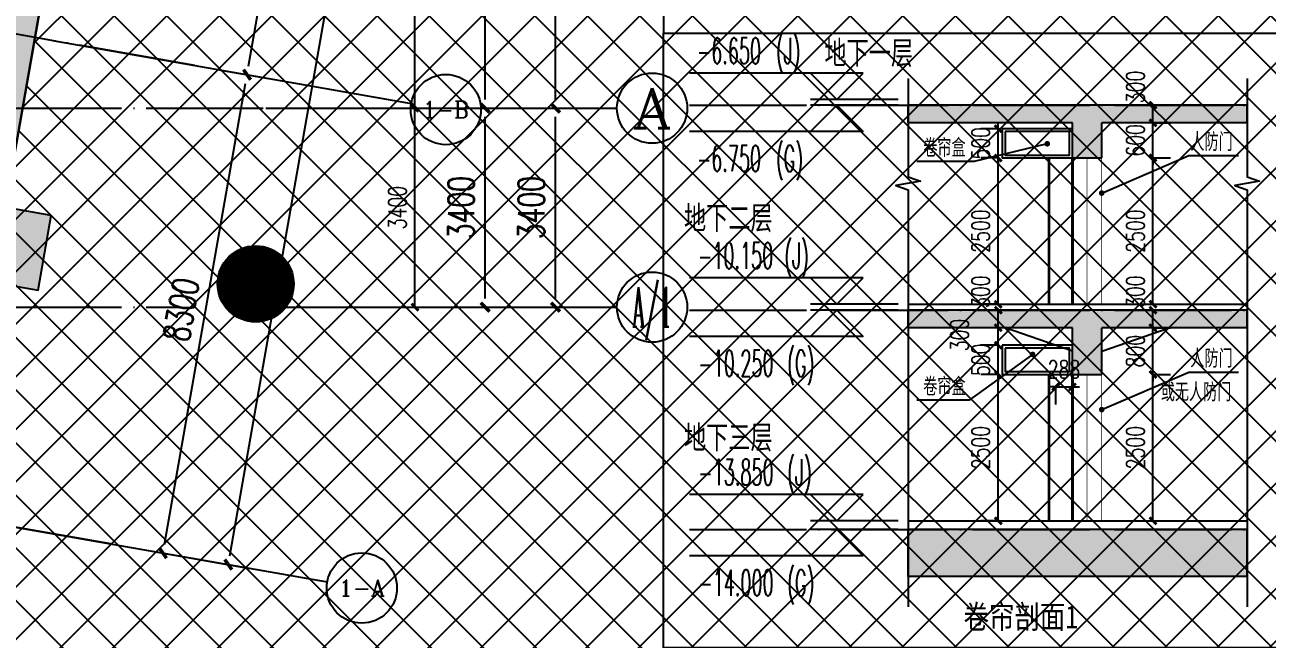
# Model space of a CAD drawing. Header units: millimetres. Extents: x 12325263 to 13848842, y -1463133 to 573208.
# Drawn here: x 12616184 to 12637402, y -1394961 to -1384463 of the extents above; entities that cross this region are included whole.
import ezdxf
from ezdxf.enums import TextEntityAlignment as Align

# ---------------------------------------------------------------- set-up
doc = ezdxf.new("R2010")
doc.units = ezdxf.units.MM
doc.header["$LTSCALE"] = 1000
doc.linetypes.add('DASH', pattern=[0.35, 0.25, -0.1])
doc.linetypes.add('DOTE', pattern=[2.42, 2, -0.2, 0.02, -0.2])
for name, color, linetype in [('A-ANNO-DIMS', 83, 'Continuous'), ('A-ANNO-ELEV', 3, 'Continuous'), ('A-ANNO-TEXT', 7, 'Continuous'), ('A-AXIS', 16, 'DOTE'), ('A-COLS', 6, 'Continuous'), ('A-WALL', 5, 'Continuous'), ('A-WALL-PATT', 8, 'Continuous'), ('A_WALL(防火墙)', 151, 'Continuous'), ('AXIS', 3, 'Continuous'), ('AXIS_TEXT', 7, 'Continuous'), ('COLUMN', 5, 'Continuous'), ('DIM_SYMB', 3, 'Continuous'), ('PUB_DIM', 83, 'Continuous'), ('PUB_HATCH', 8, 'Continuous'), ('PUB_TEXT', 7, 'Continuous'), ('STAIR', 2, 'Continuous'), ('WALL', 5, 'Continuous'), ('WINDOW', 4, 'Continuous'), ('建筑-注释-房间名称', 7, 'Continuous')]:
    doc.layers.add(name, color=color, linetype=linetype)
doc.styles.add('_TCH_AXIS', font='COMPLEX', dxfattribs={"bigfont": 'GBCBIG'})
doc.styles.add('_TCH_DIM', font='SIMPLEX.shx', dxfattribs={"width": 0.7, "bigfont": 'GBCBIG.shx'})
doc.styles.add('_TCH_DIM_T3', font='SIMPLEX.shx', dxfattribs={"width": 0.705882, "bigfont": 'GBCBIG.shx'})
doc.styles.add('COMPLEX', font='COMPLEX')
doc.styles.add('TITXV', font='', dxfattribs={"width": 0.7})
doc.styles.add('宋体', font='', dxfattribs={"width": 0.65})
doc.styles.get('TITXV').set_extended_font_data('SimSun')
doc.styles.get('宋体').set_extended_font_data('SimSun')
doc.dimstyles.new('_TCH_ARCH&&120', dxfattribs={"dimtxt": 306, "dimasz": 120, "dimexe": 300, "dimexo": 360, "dimgap": 147, "dimtad": 1, "dimdec": 0, "dimzin": 0, "dimdsep": 46, "dimtxsty": '_TCH_DIM_T3', "dimblk": 'ARCHTICK', "dimcen": 0.09, "dimclrt": 7, "dimazin": 2, "dimtfac": 1, "dimtdec": 0, "dimtix": 1, "dimtmove": 2, "dimatfit": 3, "dimfxl": 1, "dimfxlon": 1, "dimtolj": 1, "dimtzin": 0, "dimarcsym": 0})
doc.dimstyles.new('_TCH_ARCH&&150', dxfattribs={"dimtxt": 446.25, "dimasz": 150, "dimexe": 375, "dimexo": 450, "dimgap": 189.375, "dimtad": 1, "dimdec": 0, "dimzin": 0, "dimdsep": 46, "dimtxsty": '_TCH_DIM_T3', "dimblk": 'asdggshdfhsg_ArchTick', "dimcen": 0.09, "dimclrt": 7, "dimazin": 2, "dimtfac": 1, "dimtdec": 0, "dimtix": 1, "dimtmove": 2, "dimatfit": 3, "dimfxl": 1, "dimtolj": 1, "dimtzin": 0, "dimarcsym": 0})

# ---------------------------------------------------------------- blocks, each defined once
blk = doc.blocks.new('asdfsafd')
at = {"layer": 'PUB_HATCH'}
blk.add_hatch(color=256, dxfattribs=at).paths.add_polyline_path([(34021, 100), (34441, -400), (48544, 79918), (48244, 80140), (48051, 80005)])
at = {"layer": 'A-WALL'}
blk.add_line((34441, -400), (48544, 79918), dxfattribs=at)
blk = doc.blocks.new('_AXISO')
blk.add_circle((0, 0), 0.5)
at = {"layer": 'AXIS_TEXT', "style": 'COMPLEX', "width": 1.041667}
blk.add_attdef('A', text='', height=0.56, dxfattribs=at).set_placement((-0.25, -0.28), (0.25, -0.28), align=Align.FIT)
blk = doc.blocks.new('asdggshdfhsg_ArchTick')
at = {"color": 0, "linetype": 'ByBlock', "const_width": 0.4}
blk.add_lwpolyline([(-0.5, -0.5), (0.5, 0.5)], dxfattribs=at)
blk = doc.blocks.new('*D5440')
at = {"layer": 'AXIS', "color": 0, "lineweight": -2, "transparency": 16777216}
for p, q in [((30691, 89948), (32623, 89608)), ((16040, -2664), (32227, 89526)), ((14452, -2538), (16384, -2877))]:
    blk.add_line(p, q, dxfattribs=at)
at = {"layer": 'Defpoints', "color": 0, "transparency": 16777216}
for p in [(30248, 90025), (32253, 89673), (14009, -2460)]:
    blk.add_point(p, dxfattribs=at)
at = {"layer": 'AXIS', "color": 0, "lineweight": -2, "transparency": 16777216, "xscale": 150, "yscale": 150, "zscale": 150}
for p, rotation in [((32253, 89673), 80.04131921271002), ((16015, -2812), 260.04131921271)]:
    blk.add_blockref('asdggshdfhsg_ArchTick', p, dxfattribs=dict(at, rotation=rotation))
at = {"layer": 'AXIS', "color": 7, "transparency": 16777216, "insert": (23728, 43502), "char_height": 446.2, "attachment_point": 5, "rotation": 80.0413, "style": '_TCH_DIM_T3'}
blk.add_mtext('\\A1;93900', dxfattribs=at)
blk = doc.blocks.new('*D5441')
at = {"layer": 'AXIS', "color": 0, "lineweight": -2, "transparency": 16777216}
for p, q in [((15888, 5637), (16704, 5494)), ((14925, -2468), (16309, 5411)), ((14452, -2538), (15269, -2681))]:
    blk.add_line(p, q, dxfattribs=at)
at = {"layer": 'Defpoints', "color": 0, "transparency": 16777216}
for p in [(15445, 5715), (16335, 5559), (14009, -2460)]:
    blk.add_point(p, dxfattribs=at)
at = {"layer": 'AXIS', "color": 0, "lineweight": -2, "transparency": 16777216, "xscale": 150, "yscale": 150, "zscale": 150}
for p, rotation in [((16335, 5559), 80.04131921271002), ((14899, -2616), 260.04131921271)]:
    blk.add_blockref('asdggshdfhsg_ArchTick', p, dxfattribs=dict(at, rotation=rotation))
at = {"layer": 'AXIS', "color": 7, "transparency": 16777216, "insert": (15211, 1543), "char_height": 446.2, "attachment_point": 5, "rotation": 80.0413, "style": '_TCH_DIM_T3'}
blk.add_mtext('\\A1;8300', dxfattribs=at)
blk = doc.blocks.new('*D5442')
at = {"layer": 'AXIS', "color": 0, "lineweight": -2, "transparency": 16777216}
for p, q in [((17323, 13812), (18139, 13669)), ((16361, 5707), (17744, 13586)), ((15888, 5637), (16704, 5494))]:
    blk.add_line(p, q, dxfattribs=at)
at = {"layer": 'Defpoints', "color": 0, "transparency": 16777216}
for p in [(16880, 13890), (17770, 13734), (15445, 5715)]:
    blk.add_point(p, dxfattribs=at)
at = {"layer": 'AXIS', "color": 0, "lineweight": -2, "transparency": 16777216, "xscale": 150, "yscale": 150, "zscale": 150}
for p, rotation in [((17770, 13734), 80.04131921271002), ((16335, 5559), 260.04131921271)]:
    blk.add_blockref('asdggshdfhsg_ArchTick', p, dxfattribs=dict(at, rotation=rotation))
at = {"layer": 'AXIS', "color": 7, "transparency": 16777216, "insert": (16646, 9718), "char_height": 446.2, "attachment_point": 5, "rotation": 80.0413, "style": '_TCH_DIM_T3'}
blk.add_mtext('\\A1;8300', dxfattribs=at)
blk = doc.blocks.new('_FZH')
blk.add_lwpolyline([(-0.5, -0.5), (0.5, -0.5), (0.5, 0.5), (-0.5, 0.5)], close=True)
at = {"layer": 'PUB_HATCH'}
blk.add_solid([(-0.5, -0.5), (0.5, -0.5), (-0.5, 0.5), (0.5, 0.5)], dxfattribs=at)
blk = doc.blocks.new('_YZH')
blk.add_circle((0, 0), 0.5)
at = {"layer": 'PUB_HATCH', "const_width": 0.5}
blk.add_lwpolyline([(-0.25, 0, 1), (0.25, 0, 1)], format="xyb", close=True, dxfattribs=at)
blk = doc.blocks.new('asdfassdfg')
at = {"layer": 'A-COLS', "xscale": 1300, "yscale": 1300, "zscale": 1300}
blk.add_blockref('_YZH', (8679, 25697), dxfattribs=at)
at = {"layer": 'COLUMN', "color": 6, "xscale": 1299.999999999693, "yscale": 1299.999999999693, "zscale": 1299.999999999693, "rotation": 350.0413192126109}
blk.add_blockref('_FZH', (4436, 26340), dxfattribs=at)
blk = doc.blocks.new('*D5272')
at = {"layer": 'AXIS', "color": 0, "lineweight": -2, "transparency": 16777216}
for p, q in [((12487316.81071, 995989.75909), (12492191.81071, 995989.75909)), ((12491816.81071, 992739.75909), (12491816.81071, 995839.75909)), ((12487316.81071, 992589.75909), (12492191.81071, 992589.75909))]:
    blk.add_line(p, q, dxfattribs=at)
at = {"layer": 'Defpoints', "color": 0, "transparency": 16777216}
for p in [(12486866.81071, 995989.75909), (12491816.81071, 995989.75909), (12486866.81071, 992589.75909)]:
    blk.add_point(p, dxfattribs=at)
at = {"layer": 'AXIS', "color": 0, "lineweight": -2, "transparency": 16777216, "xscale": 150, "yscale": 150, "zscale": 150}
for p, rotation in [((12491816.81071, 995989.75909), 90), ((12491816.81071, 992589.75909), 270)]:
    blk.add_blockref('asdggshdfhsg_ArchTick', p, dxfattribs=dict(at, rotation=rotation))
at = {"layer": 'AXIS', "color": 7, "transparency": 16777216, "insert": (12491404.31071, 994289.75909), "char_height": 446.25, "attachment_point": 5, "rotation": 90, "style": '_TCH_DIM_T3'}
blk.add_mtext('\\A1;3400', dxfattribs=at)
blk = doc.blocks.new('*D5273')
at = {"layer": 'AXIS', "color": 0, "lineweight": -2, "transparency": 16777216}
for p, q in [((12487317, 1078990), (12492192, 1078990)), ((12491817, 996140), (12491817, 1078840)), ((12487317, 995990), (12492192, 995990))]:
    blk.add_line(p, q, dxfattribs=at)
at = {"layer": 'Defpoints', "color": 0, "transparency": 16777216}
for p in [(12486867, 1078990), (12491817, 1078990), (12486867, 995990)]:
    blk.add_point(p, dxfattribs=at)
at = {"layer": 'AXIS', "color": 0, "lineweight": -2, "transparency": 16777216, "xscale": 150, "yscale": 150, "zscale": 150}
for p, rotation in [((12491817, 1078990), 90), ((12491817, 995990), 270)]:
    blk.add_blockref('asdggshdfhsg_ArchTick', p, dxfattribs=dict(at, rotation=rotation))
at = {"layer": 'AXIS', "color": 7, "transparency": 16777216, "insert": (12491404, 1037490), "char_height": 446.2, "attachment_point": 5, "rotation": 90, "style": '_TCH_DIM_T3'}
blk.add_mtext('\\A1;83000', dxfattribs=at)
blk = doc.blocks.new('*D5274')
at = {"layer": 'AXIS', "color": 0, "lineweight": -2, "transparency": 16777216}
for p, q in [((12487316.81071, 995989.75909), (12490991.81071, 995989.75909)), ((12490616.81071, 992739.75909), (12490616.81071, 995839.75909)), ((12487316.81071, 992589.75909), (12490991.81071, 992589.75909))]:
    blk.add_line(p, q, dxfattribs=at)
at = {"layer": 'Defpoints', "color": 0, "transparency": 16777216}
for p in [(12486866.81071, 995989.75909), (12490616.81071, 995989.75909), (12486866.81071, 992589.75909)]:
    blk.add_point(p, dxfattribs=at)
at = {"layer": 'AXIS', "color": 0, "lineweight": -2, "transparency": 16777216, "xscale": 150, "yscale": 150, "zscale": 150}
for p, rotation in [((12490616.81071, 995989.75909), 90), ((12490616.81071, 992589.75909), 270)]:
    blk.add_blockref('asdggshdfhsg_ArchTick', p, dxfattribs=dict(at, rotation=rotation))
at = {"layer": 'AXIS', "color": 7, "transparency": 16777216, "insert": (12490204.31071, 994289.75909), "char_height": 446.25, "attachment_point": 5, "rotation": 90, "style": '_TCH_DIM_T3'}
blk.add_mtext('\\A1;3400', dxfattribs=at)
blk = doc.blocks.new('*D5275')
at = {"layer": 'AXIS', "color": 0, "lineweight": -2, "transparency": 16777216}
for p, q in [((12487316.81071, 1000989.75909), (12490991.81071, 1000989.75909)), ((12490616.81071, 996139.75909), (12490616.81071, 1000839.75909)), ((12487316.81071, 995989.75909), (12490991.81071, 995989.75909))]:
    blk.add_line(p, q, dxfattribs=at)
at = {"layer": 'Defpoints', "color": 0, "transparency": 16777216}
for p in [(12486866.81071, 1000989.75909), (12490616.81071, 1000989.75909), (12486866.81071, 995989.75909)]:
    blk.add_point(p, dxfattribs=at)
at = {"layer": 'AXIS', "color": 0, "lineweight": -2, "transparency": 16777216, "xscale": 150, "yscale": 150, "zscale": 150}
for p, rotation in [((12490616.81071, 1000989.75909), 90), ((12490616.81071, 995989.75909), 270)]:
    blk.add_blockref('asdggshdfhsg_ArchTick', p, dxfattribs=dict(at, rotation=rotation))
at = {"layer": 'AXIS', "color": 7, "transparency": 16777216, "insert": (12490204.31071, 998489.75909), "char_height": 446.25, "attachment_point": 5, "rotation": 90, "style": '_TCH_DIM_T3'}
blk.add_mtext('\\A1;5000', dxfattribs=at)
blk = doc.blocks.new('_ArchTick')
at = {"color": 0, "linetype": 'ByBlock', "const_width": 0.4}
blk.add_lwpolyline([(-0.5, -0.5), (0.5, 0.5)], dxfattribs=at)
blk = doc.blocks.new('*D5492')
at = {"layer": 'A-ANNO-DIMS', "color": 0, "lineweight": -2, "transparency": 16777216}
for p, q in [((30859, 16270), (31160, 16270)), ((30860, 15970), (30860, 16270)), ((30859, 15970), (31160, 15970))]:
    blk.add_line(p, q, dxfattribs=at)
at = {"layer": 'Defpoints', "color": 0, "transparency": 16777216}
for p in [(29984, 16270), (30860, 16270), (29984, 15970)]:
    blk.add_point(p, dxfattribs=at)
at = {"layer": 'A-ANNO-DIMS', "color": 0, "lineweight": -2, "transparency": 16777216, "xscale": 120, "yscale": 120, "zscale": 120}
for p, rotation in [((30860, 16270), 90), ((30860, 15970), 270)]:
    blk.add_blockref('_ArchTick', p, dxfattribs=dict(at, rotation=rotation))
at = {"layer": 'A-ANNO-DIMS', "color": 7, "transparency": 16777216, "insert": (30560, 16584), "char_height": 306, "attachment_point": 5, "rotation": 90, "style": '_TCH_DIM_T3'}
blk.add_mtext('\\A1;300', dxfattribs=at)
blk = doc.blocks.new('*D5493')
at = {"layer": 'A-ANNO-DIMS', "color": 0, "lineweight": -2, "transparency": 16777216}
for p, q in [((30859, 15970), (31160, 15970)), ((30860, 15970), (30860, 16090)), ((30860, 15170), (30860, 15970)), ((30859, 15170), (31160, 15170)), ((30860, 15170), (30860, 15050))]:
    blk.add_line(p, q, dxfattribs=at)
at = {"layer": 'Defpoints', "color": 0, "transparency": 16777216}
for p in [(29984, 15970), (30860, 15970), (29984, 15170)]:
    blk.add_point(p, dxfattribs=at)
at = {"layer": 'A-ANNO-DIMS', "color": 0, "lineweight": -2, "transparency": 16777216, "xscale": 120, "yscale": 120, "zscale": 120}
for p, rotation in [((30860, 15970), 270), ((30860, 15170), 90)]:
    blk.add_blockref('_ArchTick', p, dxfattribs=dict(at, rotation=rotation))
at = {"layer": 'A-ANNO-DIMS', "color": 7, "transparency": 16777216, "insert": (30560, 15570), "char_height": 306, "attachment_point": 5, "rotation": 90, "style": '_TCH_DIM_T3'}
blk.add_mtext('\\A1;800', dxfattribs=at)
blk = doc.blocks.new('*D5494')
at = {"layer": 'A-ANNO-DIMS', "color": 0, "lineweight": -2, "transparency": 16777216}
for p, q in [((30859, 15170), (31160, 15170)), ((30860, 12670), (30860, 15170)), ((30859, 12670), (31160, 12670))]:
    blk.add_line(p, q, dxfattribs=at)
at = {"layer": 'Defpoints', "color": 0, "transparency": 16777216}
for p in [(29984, 15170), (30860, 15170), (29984, 12670)]:
    blk.add_point(p, dxfattribs=at)
at = {"layer": 'A-ANNO-DIMS', "color": 0, "lineweight": -2, "transparency": 16777216, "xscale": 120, "yscale": 120, "zscale": 120}
for p, rotation in [((30860, 15170), 90), ((30860, 12670), 270)]:
    blk.add_blockref('_ArchTick', p, dxfattribs=dict(at, rotation=rotation))
at = {"layer": 'A-ANNO-DIMS', "color": 7, "transparency": 16777216, "insert": (30560, 13920), "char_height": 306, "attachment_point": 5, "rotation": 90, "style": '_TCH_DIM_T3'}
blk.add_mtext('\\A1;2500', dxfattribs=at)
blk = doc.blocks.new('*D5495')
at = {"layer": 'A-ANNO-DIMS', "color": 0, "lineweight": -2, "transparency": 16777216}
for p, q in [((30859, 19770), (31160, 19770)), ((30860, 19470), (30860, 19770)), ((30859, 19470), (31160, 19470))]:
    blk.add_line(p, q, dxfattribs=at)
at = {"layer": 'Defpoints', "color": 0, "transparency": 16777216}
for p in [(29984, 19770), (30860, 19770), (29984, 19470)]:
    blk.add_point(p, dxfattribs=at)
at = {"layer": 'A-ANNO-DIMS', "color": 0, "lineweight": -2, "transparency": 16777216, "xscale": 120, "yscale": 120, "zscale": 120}
for p, rotation in [((30860, 19770), 90), ((30860, 19470), 270)]:
    blk.add_blockref('_ArchTick', p, dxfattribs=dict(at, rotation=rotation))
at = {"layer": 'A-ANNO-DIMS', "color": 7, "transparency": 16777216, "insert": (30560, 20084), "char_height": 306, "attachment_point": 5, "rotation": 90, "style": '_TCH_DIM_T3'}
blk.add_mtext('\\A1;300', dxfattribs=at)
blk = doc.blocks.new('*D5496')
at = {"layer": 'A-ANNO-DIMS', "color": 0, "lineweight": -2, "transparency": 16777216}
for p, q in [((30860, 19470), (30860, 19590)), ((30859, 19470), (31160, 19470)), ((30860, 18870), (30860, 19470)), ((30859, 18870), (31160, 18870)), ((30860, 18870), (30860, 18750))]:
    blk.add_line(p, q, dxfattribs=at)
at = {"layer": 'Defpoints', "color": 0, "transparency": 16777216}
for p in [(29984, 19470), (30860, 19470), (29984, 18870)]:
    blk.add_point(p, dxfattribs=at)
at = {"layer": 'A-ANNO-DIMS', "color": 0, "lineweight": -2, "transparency": 16777216, "xscale": 120, "yscale": 120, "zscale": 120}
for p, rotation in [((30860, 19470), 270), ((30860, 18870), 90)]:
    blk.add_blockref('_ArchTick', p, dxfattribs=dict(at, rotation=rotation))
at = {"layer": 'A-ANNO-DIMS', "color": 7, "transparency": 16777216, "insert": (30560, 19170), "char_height": 306, "attachment_point": 5, "rotation": 90, "style": '_TCH_DIM_T3'}
blk.add_mtext('\\A1;600', dxfattribs=at)
blk = doc.blocks.new('*D5497')
at = {"layer": 'A-ANNO-DIMS', "color": 0, "lineweight": -2, "transparency": 16777216}
for p, q in [((30859, 18870), (31160, 18870)), ((30860, 16370), (30860, 18870)), ((30859, 16370), (31160, 16370))]:
    blk.add_line(p, q, dxfattribs=at)
at = {"layer": 'Defpoints', "color": 0, "transparency": 16777216}
for p in [(29984, 18870), (30860, 18870), (29984, 16370)]:
    blk.add_point(p, dxfattribs=at)
at = {"layer": 'A-ANNO-DIMS', "color": 0, "lineweight": -2, "transparency": 16777216, "xscale": 120, "yscale": 120, "zscale": 120}
for p, rotation in [((30860, 18870), 90), ((30860, 16370), 270)]:
    blk.add_blockref('_ArchTick', p, dxfattribs=dict(at, rotation=rotation))
at = {"layer": 'A-ANNO-DIMS', "color": 7, "transparency": 16777216, "insert": (30560, 17620), "char_height": 306, "attachment_point": 5, "rotation": 90, "style": '_TCH_DIM_T3'}
blk.add_mtext('\\A1;2500', dxfattribs=at)
blk = doc.blocks.new('*D5498')
at = {"layer": 'A-ANNO-DIMS', "color": 0, "lineweight": -2, "transparency": 16777216}
for p, q in [((28218, 18870), (27917, 18870)), ((28217, 16370), (28217, 18870)), ((28218, 16370), (27917, 16370))]:
    blk.add_line(p, q, dxfattribs=at)
at = {"layer": 'Defpoints', "color": 0, "transparency": 16777216}
for p in [(28217, 18870), (28761, 18870), (28761, 16370)]:
    blk.add_point(p, dxfattribs=at)
at = {"layer": 'A-ANNO-DIMS', "color": 0, "lineweight": -2, "transparency": 16777216, "xscale": 120, "yscale": 120, "zscale": 120}
for p, rotation in [((28217, 18870), 90), ((28217, 16370), 270)]:
    blk.add_blockref('_ArchTick', p, dxfattribs=dict(at, rotation=rotation))
at = {"layer": 'A-ANNO-DIMS', "color": 7, "transparency": 16777216, "insert": (27917, 17620), "char_height": 306, "attachment_point": 5, "rotation": 90, "style": '_TCH_DIM_T3'}
blk.add_mtext('\\A1;2500', dxfattribs=at)
blk = doc.blocks.new('*D5499')
at = {"layer": 'A-ANNO-DIMS', "color": 0, "lineweight": -2, "transparency": 16777216}
for p, q in [((28218, 19370), (27917, 19370)), ((28217, 19370), (28217, 19490)), ((28217, 18870), (28217, 19370)), ((28218, 18870), (27917, 18870)), ((28217, 18870), (28217, 18750))]:
    blk.add_line(p, q, dxfattribs=at)
at = {"layer": 'Defpoints', "color": 0, "transparency": 16777216}
for p in [(28217, 19370), (28761, 19370), (28761, 18870)]:
    blk.add_point(p, dxfattribs=at)
at = {"layer": 'A-ANNO-DIMS', "color": 0, "lineweight": -2, "transparency": 16777216, "xscale": 120, "yscale": 120, "zscale": 120}
for p, rotation in [((28217, 19370), 270), ((28217, 18870), 90)]:
    blk.add_blockref('_ArchTick', p, dxfattribs=dict(at, rotation=rotation))
at = {"layer": 'A-ANNO-DIMS', "color": 7, "transparency": 16777216, "insert": (27917, 19120), "char_height": 306, "attachment_point": 5, "rotation": 90, "style": '_TCH_DIM_T3'}
blk.add_mtext('\\A1;500', dxfattribs=at)
blk = doc.blocks.new('*D5500')
at = {"layer": 'A-ANNO-DIMS', "color": 0, "lineweight": -2, "transparency": 16777216}
for p, q in [((29197, 14958), (29077, 14958)), ((29197, 14959), (29197, 14658)), ((29197, 14958), (29484, 14958)), ((29484, 14959), (29484, 14658)), ((29484, 14958), (29604, 14958))]:
    blk.add_line(p, q, dxfattribs=at)
at = {"layer": 'Defpoints', "color": 0, "transparency": 16777216}
for p in [(29197, 15970), (29484, 15970), (29484, 14958)]:
    blk.add_point(p, dxfattribs=at)
at = {"layer": 'A-ANNO-DIMS', "color": 0, "lineweight": -2, "transparency": 16777216, "xscale": 120, "yscale": 120, "zscale": 120}
blk.add_blockref('_ArchTick', (29197, 14958), dxfattribs=at)
at = {"layer": 'A-ANNO-DIMS', "color": 0, "lineweight": -2, "transparency": 16777216, "xscale": 120, "yscale": 120, "zscale": 120, "rotation": 180}
blk.add_blockref('_ArchTick', (29484, 14958), dxfattribs=at)
at = {"layer": 'A-ANNO-DIMS', "color": 7, "transparency": 16777216, "insert": (29340, 15258), "char_height": 306, "attachment_point": 5, "style": '_TCH_DIM_T3'}
blk.add_mtext('\\A1;288', dxfattribs=at)
blk = doc.blocks.new('*D5501')
at = {"layer": 'A-ANNO-DIMS', "color": 0, "lineweight": -2, "transparency": 16777216}
for p, q in [((28218, 16270), (27917, 16270)), ((28217, 15970), (28217, 16270)), ((28218, 15970), (27917, 15970))]:
    blk.add_line(p, q, dxfattribs=at)
at = {"layer": 'Defpoints', "color": 0, "transparency": 16777216}
for p in [(28217, 16270), (28761, 16270), (28761, 15970)]:
    blk.add_point(p, dxfattribs=at)
at = {"layer": 'A-ANNO-DIMS', "color": 0, "lineweight": -2, "transparency": 16777216, "xscale": 120, "yscale": 120, "zscale": 120}
for p, rotation in [((28217, 16270), 90), ((28217, 15970), 270)]:
    blk.add_blockref('_ArchTick', p, dxfattribs=dict(at, rotation=rotation))
at = {"layer": 'A-ANNO-DIMS', "color": 7, "transparency": 16777216, "insert": (27917, 16584), "char_height": 306, "attachment_point": 5, "rotation": 90, "style": '_TCH_DIM_T3'}
blk.add_mtext('\\A1;300', dxfattribs=at)
blk = doc.blocks.new('*D5502')
at = {"layer": 'A-ANNO-DIMS', "color": 0, "lineweight": -2, "transparency": 16777216}
for p, q in [((28218, 15970), (27917, 15970)), ((28217, 15670), (28217, 15970)), ((28218, 15670), (27917, 15670))]:
    blk.add_line(p, q, dxfattribs=at)
at = {"layer": 'Defpoints', "color": 0, "transparency": 16777216}
for p in [(28217, 15970), (28761, 15970), (28761, 15670)]:
    blk.add_point(p, dxfattribs=at)
at = {"layer": 'A-ANNO-DIMS', "color": 0, "lineweight": -2, "transparency": 16777216, "xscale": 120, "yscale": 120, "zscale": 120}
for p, rotation in [((28217, 15970), 90), ((28217, 15670), 270)]:
    blk.add_blockref('_ArchTick', p, dxfattribs=dict(at, rotation=rotation))
at = {"layer": 'A-ANNO-DIMS', "color": 7, "transparency": 16777216, "insert": (27557, 15845), "char_height": 306, "attachment_point": 5, "rotation": 90, "style": '_TCH_DIM_T3'}
blk.add_mtext('\\A1;300', dxfattribs=at)
blk = doc.blocks.new('*D5503')
at = {"layer": 'A-ANNO-DIMS', "color": 0, "lineweight": -2, "transparency": 16777216}
for p, q in [((28217, 15670), (28217, 15790)), ((28218, 15670), (27917, 15670)), ((28217, 15170), (28217, 15670)), ((28218, 15170), (27917, 15170)), ((28217, 15170), (28217, 15050))]:
    blk.add_line(p, q, dxfattribs=at)
at = {"layer": 'Defpoints', "color": 0, "transparency": 16777216}
for p in [(28217, 15670), (28761, 15670), (28761, 15170)]:
    blk.add_point(p, dxfattribs=at)
at = {"layer": 'A-ANNO-DIMS', "color": 0, "lineweight": -2, "transparency": 16777216, "xscale": 120, "yscale": 120, "zscale": 120}
for p, rotation in [((28217, 15670), 270), ((28217, 15170), 90)]:
    blk.add_blockref('_ArchTick', p, dxfattribs=dict(at, rotation=rotation))
at = {"layer": 'A-ANNO-DIMS', "color": 7, "transparency": 16777216, "insert": (27917, 15420), "char_height": 306, "attachment_point": 5, "rotation": 90, "style": '_TCH_DIM_T3'}
blk.add_mtext('\\A1;500', dxfattribs=at)
blk = doc.blocks.new('*D5504')
at = {"layer": 'A-ANNO-DIMS', "color": 0, "lineweight": -2, "transparency": 16777216}
for p, q in [((28218, 15170), (27917, 15170)), ((28217, 12670), (28217, 15170)), ((28218, 12670), (27917, 12670))]:
    blk.add_line(p, q, dxfattribs=at)
at = {"layer": 'Defpoints', "color": 0, "transparency": 16777216}
for p in [(28217, 15170), (28761, 15170), (28761, 12670)]:
    blk.add_point(p, dxfattribs=at)
at = {"layer": 'A-ANNO-DIMS', "color": 0, "lineweight": -2, "transparency": 16777216, "xscale": 120, "yscale": 120, "zscale": 120}
for p, rotation in [((28217, 15170), 90), ((28217, 12670), 270)]:
    blk.add_blockref('_ArchTick', p, dxfattribs=dict(at, rotation=rotation))
at = {"layer": 'A-ANNO-DIMS', "color": 7, "transparency": 16777216, "insert": (27917, 13920), "char_height": 306, "attachment_point": 5, "rotation": 90, "style": '_TCH_DIM_T3'}
blk.add_mtext('\\A1;2500', dxfattribs=at)
blk = doc.blocks.new('*D3720')
at = {"layer": 'Defpoints', "color": 0, "transparency": 16777216}
for p in [(12619246.81071, -1385886.78575), (12622846.81071, -1385886.78575), (12619246.81071, -1389286.78575)]:
    blk.add_point(p, dxfattribs=at)
at = {"layer": 'PUB_DIM', "color": 0, "lineweight": -2, "transparency": 16777216}
for p, q in [((12622845.81071, -1385886.78575), (12623146.81071, -1385886.78575)), ((12622846.81071, -1389286.78575), (12622846.81071, -1385886.78575)), ((12622845.81071, -1389286.78575), (12623146.81071, -1389286.78575))]:
    blk.add_line(p, q, dxfattribs=at)
at = {"layer": 'PUB_DIM', "color": 0, "lineweight": -2, "transparency": 16777216, "xscale": 120, "yscale": 120, "zscale": 120}
for p, rotation in [((12622846.81071, -1385886.78575), 90), ((12622846.81071, -1389286.78575), 270)]:
    blk.add_blockref('_ArchTick', p, dxfattribs=dict(at, rotation=rotation))
at = {"layer": 'PUB_DIM', "color": 7, "transparency": 16777216, "insert": (12622546.81071, -1387586.78575), "char_height": 306, "attachment_point": 5, "rotation": 90, "style": '_TCH_DIM_T3'}
blk.add_mtext('\\A1;3400', dxfattribs=at)
blk = doc.blocks.new('*D3721')
at = {"layer": 'Defpoints', "color": 0, "transparency": 16777216}
for p in [(12619246.81071, -1380886.78575), (12622846.81071, -1380886.78575), (12619246.81071, -1385886.78575)]:
    blk.add_point(p, dxfattribs=at)
at = {"layer": 'PUB_DIM', "color": 0, "lineweight": -2, "transparency": 16777216}
for p, q in [((12622845.81071, -1380886.78575), (12623146.81071, -1380886.78575)), ((12622846.81071, -1385886.78575), (12622846.81071, -1380886.78575)), ((12622845.81071, -1385886.78575), (12623146.81071, -1385886.78575))]:
    blk.add_line(p, q, dxfattribs=at)
at = {"layer": 'PUB_DIM', "color": 0, "lineweight": -2, "transparency": 16777216, "xscale": 120, "yscale": 120, "zscale": 120}
for p, rotation in [((12622846.81071, -1380886.78575), 90), ((12622846.81071, -1385886.78575), 270)]:
    blk.add_blockref('_ArchTick', p, dxfattribs=dict(at, rotation=rotation))
at = {"layer": 'PUB_DIM', "color": 7, "transparency": 16777216, "insert": (12622546.81071, -1383386.78575), "char_height": 306, "attachment_point": 5, "rotation": 90, "style": '_TCH_DIM_T3'}
blk.add_mtext('\\A1;5000', dxfattribs=at)
blk = doc.blocks.new('asdfadfgsdg')
at = {"layer": 'A-AXIS'}
for p, q in [((15444.6, 5715.2), (1041.4, 8244.1)), ((14009.2, -2459.8), (-394, 69.2))]:
    blk.add_line(p, q, dxfattribs=at)
at = {"layer": 'AXIS'}
for p, q in [((13013, 6142.1), (19139.8, 5066.3)), ((11577.6, -2032.8), (17704.5, -3108.6))]:
    blk.add_line(p, q, dxfattribs=at)
ref = blk.add_blockref('_AXISO', (19730.8, 4962.6), dxfattribs=dict(at, xscale=1200, yscale=1200, zscale=1200))
ref.add_attrib('A', '1-B', dxfattribs={"layer": 'AXIS_TEXT', "height": 285.97, "style": '_TCH_AXIS'}).set_placement((19335.9, 4819.6), (20125.7, 4819.6), align=Align.FIT)
ref = blk.add_blockref('_AXISO', (18295.4, -3212.4), dxfattribs=dict(at, xscale=1200, yscale=1200, zscale=1200))
ref.add_attrib('A', '1-A', dxfattribs={"layer": 'AXIS_TEXT', "height": 281.67, "style": '_TCH_AXIS'}).set_placement((17899.7, -3353.2), (18691.1, -3353.2), align=Align.FIT)
for p1, p2, distance, picture, middle in [((14009.2, -2459.8), (30248.1, 90025.4), -2036, '*D5440', (23727.7, 43502)), ((15444.6, 5715.2), (16880, 13890.1), -903.6, '*D5442', (16646, 9717.7)), ((14009.2, -2459.8), (15444.6, 5715.2), -903.6, '*D5441', (15210.6, 1542.7))]:
    dim = blk.add_aligned_dim(p1=p1, p2=p2, distance=distance, dimstyle='_TCH_ARCH&&150', dxfattribs=at)
    dim.commit()
    dim.dimension.update_dxf_attribs({"geometry": picture, "text_midpoint": middle})
blk = doc.blocks.new('qlzw')
at = {"layer": 'A-AXIS'}
for p, q in [((12404966.8, 995989.8), (12486866.8, 995989.8)), ((12404966.8, 992589.8), (12485416.8, 992589.8))]:
    blk.add_line(p, q, dxfattribs=at)
at = {"layer": 'AXIS'}
for p, q in [((12486866.8, 995989.8), (12492866.8, 995989.8)), ((12486866.8, 992589.8), (12492866.8, 992589.8))]:
    blk.add_line(p, q, dxfattribs=at)
ref = blk.add_blockref('_AXISO', (12493466.8, 995989.8), dxfattribs=dict(at, xscale=1200, yscale=1200, zscale=1200))
ref.add_attrib('A', 'A', dxfattribs={"layer": 'AXIS_TEXT', "height": 678.8, "style": '_TCH_AXIS', "width": 1.166667}).set_placement((12493127.4, 995650.3), (12493806.2, 995650.3), align=Align.FIT)
ref = blk.add_blockref('_AXISO', (12493466.8, 992589.8), dxfattribs=dict(at, xscale=1200, yscale=1200, zscale=1200))
ref.add_attrib('A', 'A/1', dxfattribs={"layer": 'AXIS_TEXT', "height": 678.82, "style": '_TCH_AXIS', "width": 0.403846}).set_placement((12493127.4, 992250.3), (12493806.2, 992250.3), align=Align.FIT)
for p1, p2, distance, picture, middle in [((12486866.8, 995989.8), (12486866.8, 1078989.8), -4950, '*D5273', (12491404.3, 1037489.8)), ((12486866.8, 995989.8), (12486866.8, 1000989.8), -3750, '*D5275', (12490204.3, 998489.8)), ((12486866.8, 992589.8), (12486866.8, 995989.8), -4950, '*D5272', (12491404.3, 994289.8)), ((12486866.8, 992589.8), (12486866.8, 995989.8), -3750, '*D5274', (12490204.3, 994289.8))]:
    dim = blk.add_aligned_dim(p1=p1, p2=p2, distance=distance, dimstyle='_TCH_ARCH&&150', dxfattribs=at)
    dim.commit()
    dim.dimension.update_dxf_attribs({"geometry": picture, "text_midpoint": middle})
blk = doc.blocks.new('A$C50744FD4')
at = {"layer": 'PUB_HATCH'}
for points in [[(29734.2, 19570), (29734.2, 19770), (26680, 19770), (26680, 19470), (29484.2, 19470)], [(32470, 19770), (29734.2, 19770), (29734.2, 19570), (29984.2, 19470), (32470, 19470)], [(29984.2, 18870), (29984.2, 19470), (29734.2, 19570), (29484.2, 19470), (29484.2, 18870)], [(29734.2, 16070), (29734.2, 16270), (26680, 16270), (26680, 15970), (29484.2, 15970)], [(32470, 16270), (29734.2, 16270), (29734.2, 16070), (29984.2, 15970), (32470, 15970)], [(29984.2, 15170), (29984.2, 15970), (29734.2, 16070), (29484.2, 15970), (29484.2, 15170)], [(32470, 12520), (26680, 12520), (26680, 11720), (32470, 11720)]]:
    blk.add_hatch(color=256, dxfattribs=at).paths.add_polyline_path(points)
for p, q in [((26680, 16370), (32470, 16370)), ((26680, 12670), (32470, 12670))]:
    blk.add_line(p, q)
blk.add_lwpolyline([(22500, 21000), (33000, 21000), (33000, 10500), (22500, 10500)], close=True)
at = {"layer": 'A-ANNO-ELEV'}
for p, q in [((25910, 20320), (22941.5, 20320)), ((25460, 19870), (25010, 20320)), ((25460, 19870), (25910, 20320)), ((26510, 19870), (25010, 19870)), ((25460, 19770), (25010, 19320)), ((26510, 19770), (25010, 19770)), ((25460, 19770), (25910, 19320)), ((25910, 19320), (22941.5, 19320)), ((25910, 16820), (22941.5, 16820)), ((25460, 16370), (25010, 16820)), ((25460, 16370), (25910, 16820)), ((26510, 16370), (25010, 16370)), ((25460, 16270), (25010, 15820)), ((26510, 16270), (25010, 16270)), ((25460, 16270), (25910, 15820)), ((25910, 15820), (22941.5, 15820)), ((25910, 13120), (22941.5, 13120)), ((25460, 12670), (25010, 13120)), ((25460, 12670), (25910, 13120)), ((26510, 12670), (25010, 12670)), ((25460, 12520), (25010, 12070)), ((26510, 12520), (25010, 12520)), ((25460, 12520), (25910, 12070)), ((25910, 12070), (22941.5, 12070))]:
    blk.add_line(p, q, dxfattribs=at)
at = {"layer": 'A-AXIS'}
for p, q in [((22941.5, 19770), (32470, 19770)), ((22941.5, 16270), (32470, 16270)), ((22941.5, 12520), (32470, 12520))]:
    blk.add_line(p, q, dxfattribs=at)
at = {"layer": 'AXIS'}
for p, q in [((29054.2, 19112.3), (27808.4, 18810)), ((29984.2, 18270), (31470, 18910)), ((31470, 18910), (32323.1, 18910)), ((27808.4, 18810), (26828.4, 18810)), ((28804.2, 15512.3), (27718.4, 14730)), ((29984.2, 14570), (31470, 15210)), ((31470, 15210), (32323.1, 15210)), ((27718.4, 14730), (26828.4, 14730))]:
    blk.add_line(p, q, dxfattribs=at)
at = {"layer": 'AXIS', "const_width": 48}
for points in [[(29077.5, 19118, 1), (29030.8, 19106.7, 1)], [(29962.1, 18260.5, 1), (30006.2, 18279.5, 1)], [(28823.6, 15526.4, 1), (28784.7, 15498.3, 1)], [(29962.1, 14560.5, 1), (30006.2, 14579.5, 1)]]:
    blk.add_lwpolyline(points, format="xyb", close=True, dxfattribs=at)
at = {"layer": 'DIM_SYMB', "linetype": 'ByBlock'}
for points in [[(26680, 20226.6), (26680, 18550), (26890, 18473.6), (26470, 18399.5), (26680, 18325), (26680, 11200)], [(32470, 20226.6), (32470, 18550), (32680, 18473.6), (32260, 18399.5), (32470, 18325), (32470, 11200)]]:
    blk.add_lwpolyline(points, dxfattribs=at)
at = {"layer": 'STAIR'}
for points in [[(28284.2, 19370), (28284.2, 18870), (29484.2, 18870), (29484.2, 19370), (29084.2, 19370)], [(28334.2, 19320), (28334.2, 18920), (29434.2, 18920), (29434.2, 19320)], [(28284.2, 15670), (28284.2, 15170), (29484.2, 15170), (29484.2, 15670), (29084.2, 15670)], [(28334.2, 15620), (28334.2, 15220), (29434.2, 15220), (29434.2, 15620)]]:
    blk.add_lwpolyline(points, close=True, dxfattribs=at)
at = {"layer": 'WALL'}
for p, q in [((29734.2, 19770), (26680, 19770)), ((26680, 19470), (26680, 19770)), ((32470, 19770), (29734.2, 19770)), ((32470, 19470), (32470, 19770)), ((29484.2, 19470), (26680, 19470)), ((29484.2, 18870), (29484.2, 19470)), ((32470, 19470), (29984.2, 19470)), ((29984.2, 18870), (29984.2, 19470)), ((29484.2, 18870), (29984.2, 18870)), ((29734.2, 16270), (26680, 16270)), ((26680, 15970), (26680, 16270)), ((32470, 16270), (29734.2, 16270)), ((32470, 15970), (32470, 16270)), ((29484.2, 15970), (26680, 15970)), ((29484.2, 15570), (28334.2, 15970)), ((29484.2, 15170), (29484.2, 15970)), ((29984.2, 15570), (31134.2, 15970)), ((32470, 15970), (29984.2, 15970)), ((29984.2, 15170), (29984.2, 15970)), ((29484.2, 15170), (29984.2, 15170)), ((32470, 12520), (26680, 12520)), ((26680, 11720), (26680, 12520)), ((32470, 11720), (32470, 12520)), ((32470, 11720), (26680, 11720))]:
    blk.add_line(p, q, dxfattribs=at)
at = {"layer": 'WINDOW', "linetype": 'DASH', "const_width": 50}
for points in [[(29084.2, 18870), (29084.2, 16370)], [(29484.2, 18870), (29484.2, 16370)], [(29084.2, 15170), (29084.2, 12670)], [(29484.2, 15170), (29484.2, 12670)]]:
    blk.add_lwpolyline(points, dxfattribs=at)
at = {"layer": 'WINDOW', "color": 2, "linetype": 'ByBlock', "ltscale": 2, "const_width": 10}
for points in [[(29484.2, 18870), (29984.2, 18870), (29984.2, 16370), (29484.2, 16370)], [(29484.2, 15170), (29984.2, 15170), (29984.2, 12670), (29484.2, 12670)]]:
    blk.add_lwpolyline(points, close=True, dxfattribs=at)
for points in [[(29734.2, 18870), (29734.2, 16370)], [(29734.2, 15170), (29734.2, 12670)]]:
    blk.add_lwpolyline(points, dxfattribs=at)
at = {"layer": 'A-ANNO-TEXT'}
for s, height, style, width, p in [('(J)', 446.25, '_TCH_DIM', 0.494118, (24419.7, 20477.5)), ('-6.650', 446.25, '_TCH_DIM', 0.494118, (23069.7, 20477.5)), ('地下一层', 396.52, 'TITXV', 0.7, (25248.4, 20470)), ('(G)', 446.25, '_TCH_DIM', 0.494118, (24419.7, 18637.5)), ('-6.750', 446.25, '_TCH_DIM', 0.494118, (23069.7, 18637.5)), ('地下二层', 396.52, 'TITXV', 0.7, (22850, 17650)), ('-10.150', 446.25, '_TCH_DIM', 0.494118, (23088.6, 16977.5)), ('(J)', 446.25, '_TCH_DIM', 0.494118, (24564.6, 16977.5)), ('-10.250', 446.25, '_TCH_DIM', 0.494118, (23094.9, 15137.5)), ('(G)', 446.25, '_TCH_DIM', 0.494118, (24612.9, 15137.5)), ('地下三层', 396.52, 'TITXV', 0.7, (22850, 13900)), ('(J)', 446.25, '_TCH_DIM', 0.494118, (24612.9, 13277.5)), ('-13.850', 446.25, '_TCH_DIM', 0.494118, (23094.9, 13277.5)), ('(G)', 446.25, '_TCH_DIM', 0.494118, (24612.9, 11387.5)), ('-14.000', 446.25, '_TCH_DIM', 0.494118, (23094.9, 11387.5))]:
    blk.add_text(s, height=height, dxfattribs=dict(at, style=style, width=width)).set_placement(p)
at = {"layer": 'PUB_TEXT', "style": '宋体', "width": 0.65}
for s, p in [('人防门', (31497.3, 19018)), ('卷帘盒', (26936.4, 18918)), ('人防门', (31497.3, 15318)), ('卷帘盒', (26936.4, 14838)), ('或无人防门', (30992.8, 14742))]:
    blk.add_text(s, height=271.9, dxfattribs=at).set_placement(p)
at = {"layer": '建筑-注释-房间名称', "style": '宋体', "width": 0.8}
blk.add_text('卷帘剖面1', height=398.73, dxfattribs=at).set_placement((27623.9, 10830))
at = {"layer": 'A-ANNO-DIMS'}
for base, p1, p2, picture, middle in [((30860, 19770), (29984.2, 19470), (29984.2, 19770), '*D5495', (30560, 20084.4)), ((28217, 16270), (28761.1, 15970), (28761.1, 16270), '*D5501', (27917, 16584.4)), ((30860, 16270), (29984.2, 15970), (29984.2, 16270), '*D5492', (30560, 16584.4)), ((28217, 15970), (28761.1, 15670), (28761.1, 15970), '*D5502', (27557, 15845))]:
    dim = blk.add_linear_dim(base=base, p1=p1, p2=p2, angle=90, dimstyle='_TCH_ARCH&&120', dxfattribs=at)
    dim.commit()
    dim.dimension.update_dxf_attribs({"geometry": picture, "text_midpoint": middle, "dimtype": 161})
for p1, p2, distance, picture, middle in [((29984.2, 18870), (29984.2, 19470), -875.8, '*D5496', (30560, 19170)), ((28761.1, 18870), (28761.1, 19370), 544.2, '*D5499', (27917, 19120)), ((28761.1, 16370), (28761.1, 18870), 544.2, '*D5498', (27917, 17620)), ((29984.2, 16370), (29984.2, 18870), -875.8, '*D5497', (30560, 17620)), ((29196.6556, 15970.0019), (29484.1565, 15970.0019), -1012.0303, '*D5500', (29340.406, 15257.9716)), ((29984.2, 15170), (29984.2, 15970), -875.8, '*D5493', (30560, 15570)), ((28761.1, 15170), (28761.1, 15670), 544.2, '*D5503', (27917, 15420)), ((28761.1, 12670), (28761.1, 15170), 544.2, '*D5504', (27917, 13920)), ((29984.2, 12670), (29984.2, 15170), -875.8, '*D5494', (30560, 13920))]:
    dim = blk.add_aligned_dim(p1=p1, p2=p2, distance=distance, dimstyle='_TCH_ARCH&&120', dxfattribs=at)
    dim.commit()
    dim.dimension.update_dxf_attribs({"geometry": picture, "text_midpoint": middle})

msp = doc.modelspace()

# ---------------------------------------------------------------- hatches: boundary and pattern name
at = {"layer": 'A-WALL-PATT'}
h = msp.add_hatch(dxfattribs=at)
h.set_pattern_fill('ANSI37', color=252, scale=400)
h.set_pattern_definition([(45, (0, 0), (-449.012806, 449.012806), []), (135, (0, 0), (-449.012806, -449.012806), [])])
h.paths.add_polyline_path([(12504241.6, -1283958), (12637591.6, -1283958), (12637591.6, -1405608), (12504241.6, -1405608)])
h.paths.add_polyline_path([(12536667.4, -1284257.5), (12508912.2, -1303721.7), (12510476.6, -1305952.6), (12510476.6, -1360683.5), (12523697, -1360697.5), (12523657.2, -1398386.8), (12613949.5, -1398386.7), (12628138.6, -1317575.9), (12611264, -1314613), (12574996.8, -1314613), (12574997.8, -1307236.8), (12568296.8, -1307236.8), (12568296.8, -1310085.9), (12554779.2, -1310084.1)], flags=16)

# ---------------------------------------------------------------- linework, layer by layer
msp.add_lwpolyline([(12627091.6, -1384608), (12637591.6, -1384608), (12637591.6, -1378890.7), (12627091.6, -1378890.7)], close=True)
at = {"layer": 'A-WALL-PATT', "color": 252}
msp.add_lwpolyline([(12536667.4, -1284257.5), (12508912.2, -1303721.7), (12510476.6, -1305952.6), (12510476.6, -1360683.5), (12523697, -1360697.5), (12523657.2, -1398386.8), (12613949.5, -1398386.7), (12628138.6, -1317575.9), (12611264, -1314613), (12574996.8, -1314613), (12574997.8, -1307236.8), (12568296.8, -1307236.8), (12568296.8, -1310085.9), (12554779.2, -1310084.1)], close=True, dxfattribs=at)

# ---------------------------------------------------------------- block references
for name, p in [('asdfsafd', (12579508.3, -1397986.7)), ('asdfadfgsdg', (12603643.4, -1390874)), ('asdfassdfg', (12611446.8, -1414586.8)), ('A$C50744FD4', (12604591.6, -1405608))]:
    msp.add_blockref(name, p)
at = {"layer": 'A_WALL(防火墙)'}
msp.add_blockref('qlzw', (133430, -2381876.5), dxfattribs=at)

# ---------------------------------------------------------------- dimensions: what is measured, and where the dimension line sits
at = {"layer": 'PUB_DIM'}
for p1, p2, picture, middle in [((12619246.8, -1385886.8), (12619246.8, -1380886.8), '*D3721', (12622546.8, -1383386.8)), ((12619246.8, -1389286.8), (12619246.8, -1385886.8), '*D3720', (12622546.8, -1387586.8))]:
    dim = msp.add_aligned_dim(p1=p1, p2=p2, distance=-3600, dimstyle='_TCH_ARCH&&120', dxfattribs=at)
    dim.commit()
    dim.dimension.update_dxf_attribs({"geometry": picture, "text_midpoint": middle})

doc.saveas('drawing.dxf')
